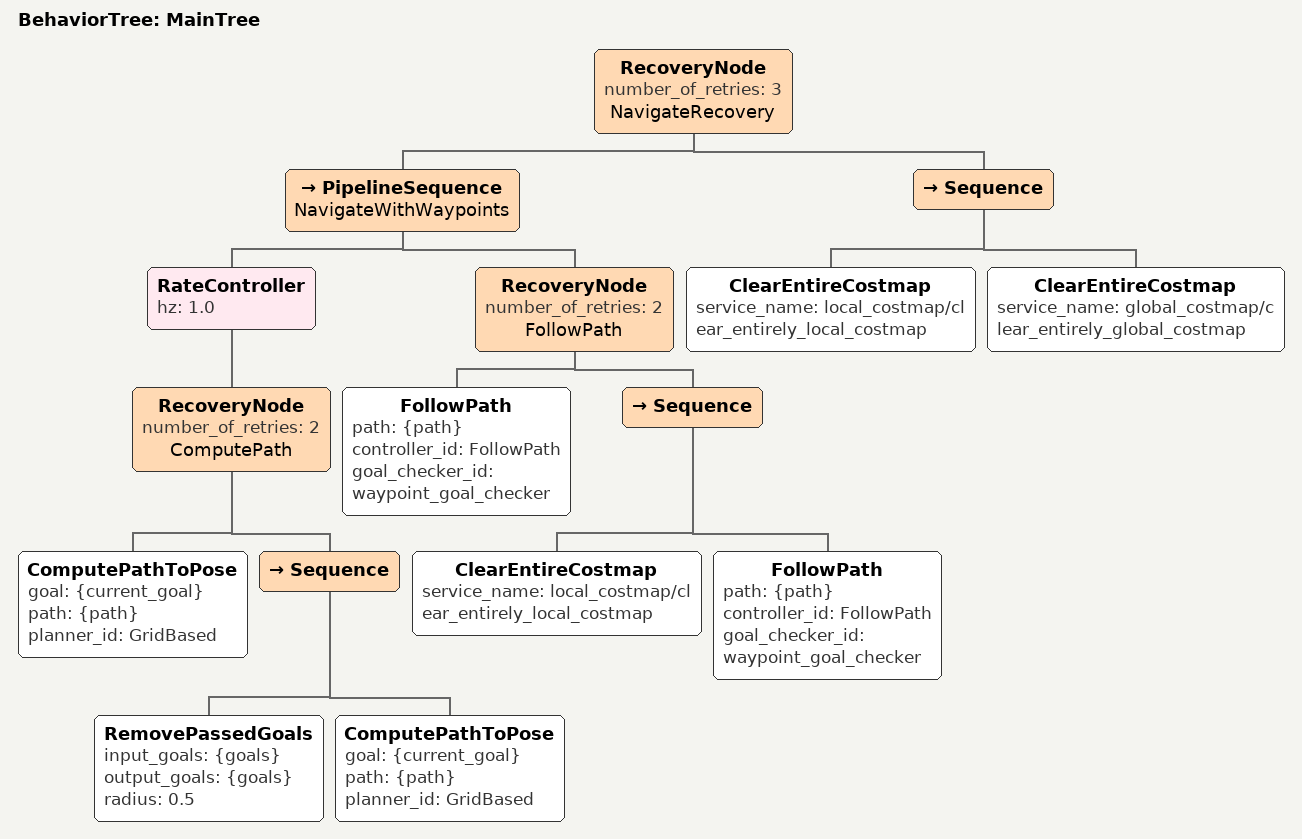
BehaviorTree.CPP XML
<root main_tree_to_execute="MainTree">
  <BehaviorTree ID="MainTree">
    <RecoveryNode number_of_retries="3" name="NavigateRecovery">

      <!-- 主导航序列 -->
      <PipelineSequence name="NavigateWithWaypoints">

        <!-- 速率控制：限制重规划频率，减少抖动 -->
        <RateController hz="1.0">
          <RecoveryNode number_of_retries="2" name="ComputePath">
            <ComputePathToPose goal="{current_goal}"
                               path="{path}"
                               planner_id="GridBased"/>
            <!-- 规划失败：跳到下一个航点 -->
            <Sequence>
              <RemovePassedGoals input_goals="{goals}"
                                 output_goals="{goals}"
                                 radius="0.5"/>
              <ComputePathToPose goal="{current_goal}"
                                 path="{path}"
                                 planner_id="GridBased"/>
            </Sequence>
          </RecoveryNode>
        </RateController>

        <!-- 路径跟踪 -->
        <RecoveryNode number_of_retries="2" name="FollowPath">
          <FollowPath path="{path}"
                      controller_id="FollowPath"
                      goal_checker_id="waypoint_goal_checker"/>
          <!-- 跟踪失败恢复 -->
          <Sequence>
            <ClearEntireCostmap service_name="local_costmap/clear_entirely_local_costmap"/>
            <FollowPath path="{path}"
                        controller_id="FollowPath"
                        goal_checker_id="waypoint_goal_checker"/>
          </Sequence>
        </RecoveryNode>

      </PipelineSequence>

      <!-- 全局恢复：清除代价地图 -->
      <Sequence>
        <ClearEntireCostmap service_name="local_costmap/clear_entirely_local_costmap"/>
        <ClearEntireCostmap service_name="global_costmap/clear_entirely_global_costmap"/>
      </Sequence>

    </RecoveryNode>
  </BehaviorTree>
</root>
